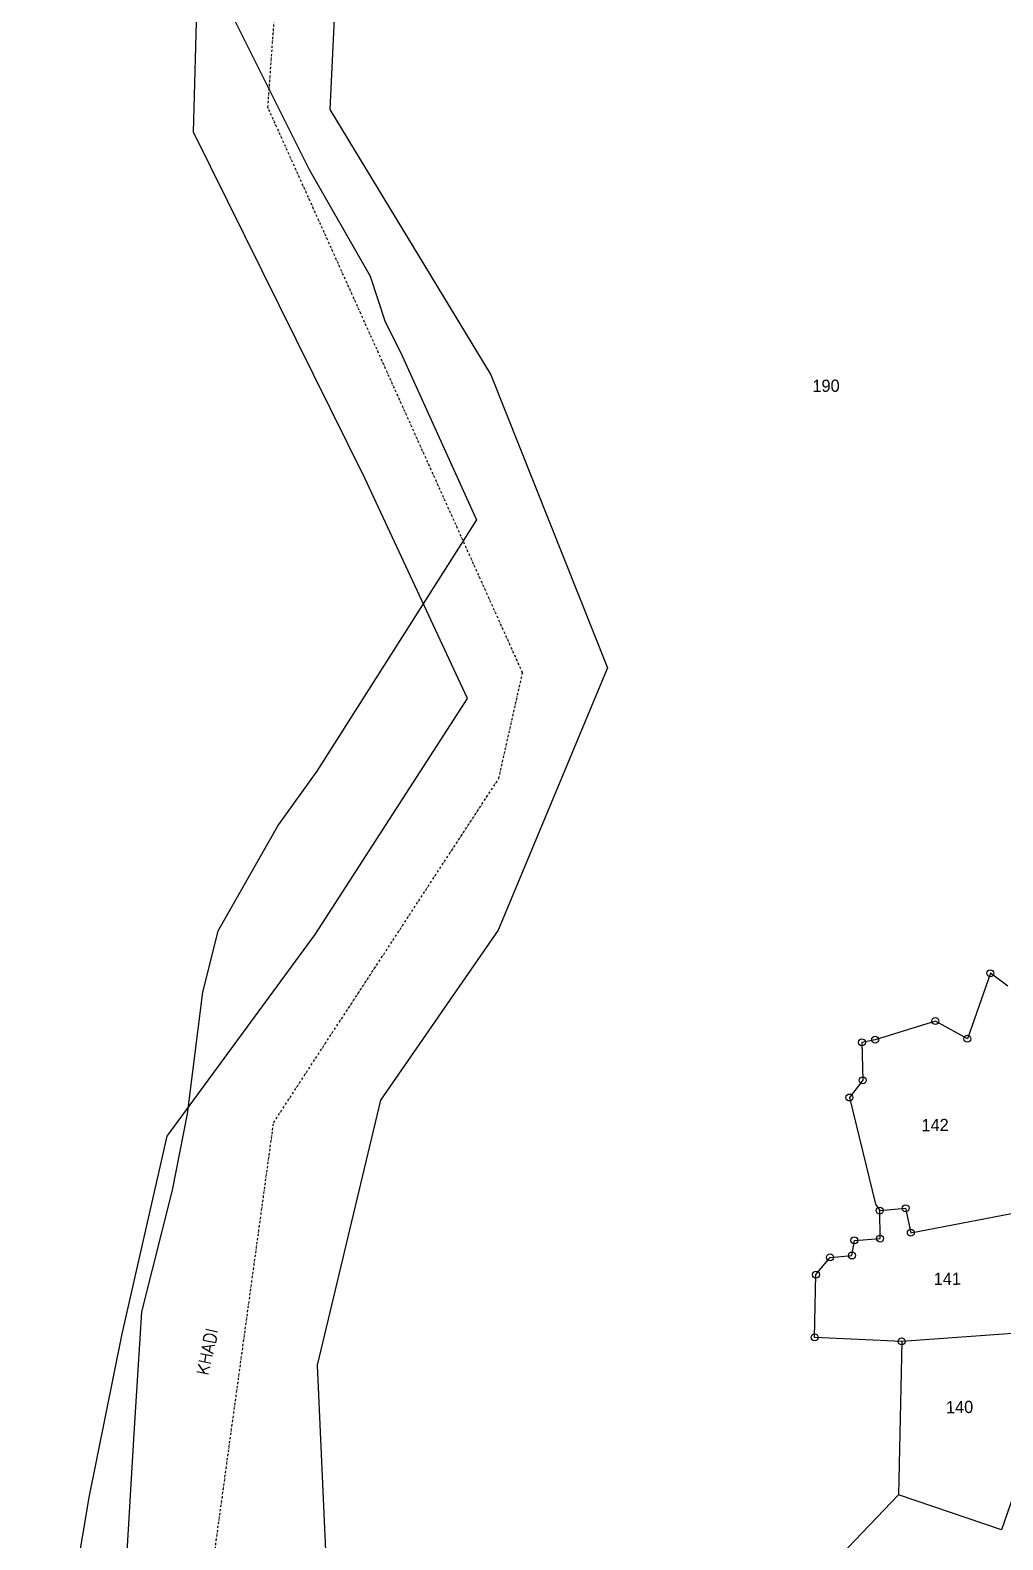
# Model space of a CAD drawing. Header units: metres. Extents: x 265744 to 267635, y 2145953 to 2149464.
# Drawn here: x 265768 to 266474, y 2147266 to 2148361 of the extents above; entities that cross this region are included whole.
import ezdxf

# ---------------------------------------------------------------- set-up
doc = ezdxf.new("R2010")
doc.units = ezdxf.units.M
doc.header["$LTSCALE"] = 0.3
doc.linetypes.add('DASHDOT', pattern=[1, 0.5, -0.25, 0, -0.25])
for name, color, linetype in [('OFF', 1, 'Continuous'), ('POLY_PARCEL', 6, 'Continuous'), ('POLY_ROAD', 30, 'Continuous'), ('POLY_WATER', 4, 'Continuous'), ('SYM_STONE', 1, 'Continuous'), ('TEXT_MAPIN', 7, 'Continuous'), ('TEXT_PARCEL', 7, 'Continuous'), ('V_BOUND_STREAM_LINE', 7, 'DASHDOT'), ('VILLAGE BOUNDRY', 1, 'Continuous')]:
    doc.layers.add(name, color=color, linetype=linetype)
doc.styles.get("Standard").update_dxf_attribs({"font": 'simplex.shx'})
doc.styles.add('TEXT_MAP', font='', dxfattribs={"height": 1.8})
doc.styles.get('TEXT_MAP').set_extended_font_data('Kruti Dev 050')

msp = doc.modelspace()

# ---------------------------------------------------------------- linework, layer by layer
at = {"layer": 'OFF'}
msp.add_line((266398, 2147298.5), (266356, 2147254.6), dxfattribs=at)
at = {"layer": 'POLY_PARCEL'}
for p, q in [((266464.7, 2147676.8), (266448, 2147629.3)), ((266477.3, 2147667.5), (266464.7, 2147676.8)), ((266424.8, 2147642.1), (266381.1, 2147628.6)), ((266448, 2147629.3), (266424.8, 2147642.1)), ((266381.1, 2147628.6), (266371.5, 2147626.7)), ((266371.5, 2147626.7), (266372.1, 2147599.2)), ((266372.1, 2147599.2), (266362.4, 2147586.7)), ((266362.4, 2147586.7), (266381.4, 2147509.4)), ((266381.4, 2147509.4), (266384.4, 2147504.7)), ((266384.4, 2147504.7), (266403.2, 2147506.4)), ((266403.2, 2147506.4), (266407, 2147488.6)), ((266407, 2147488.6), (266501, 2147506.5)), ((266384.7, 2147484.4), (266384.4, 2147504.7)), ((266366, 2147483.1), (266384.7, 2147484.4)), ((266364.3, 2147472.1), (266366, 2147483.1)), ((266338.1, 2147458.2), (266348.4, 2147470.7)), ((266348.4, 2147470.7), (266364.3, 2147472.1)), ((266337.2, 2147412.7), (266338.1, 2147458.2)), ((266523.1, 2147418.6), (266400.4, 2147409.8)), ((266400.4, 2147409.8), (266337.2, 2147412.7)), ((266400.4, 2147409.8), (266398, 2147298.5))]:
    msp.add_line(p, q, dxfattribs=at)
at = {"layer": 'POLY_ROAD'}
for p, q in [((266523.1, 2147418.6), (266472.7, 2147273.2)), ((266472.7, 2147273.2), (266398, 2147298.5))]:
    msp.add_line(p, q, dxfattribs=at)
at = {"layer": 'POLY_WATER'}
for p, q in [((265997.5, 2148554.3), (265985.5, 2148303.4)), ((265886.5, 2148286.9), (265893.4, 2148541.3)), ((265985.5, 2148303.4), (266102.2, 2148110.9)), ((266010.9, 2148035.9), (265886.5, 2148286.9)), ((266102.2, 2148110.9), (266186.8, 2147898.3)), ((266085.3, 2147876.2), (266010.9, 2148035.9)), ((266186.8, 2147898.3), (266107.5, 2147708.1)), ((265974.8, 2147705), (266085.3, 2147876.2)), ((265867.5, 2147558.7), (265974.8, 2147705)), ((266107.5, 2147708.1), (266022.1, 2147584.7)), ((266022.1, 2147584.7), (265976.2, 2147392.6)), ((265834.9, 2147415.4), (265867.5, 2147558.7)), ((265810.9, 2147296.5), (265834.9, 2147415.4)), ((265976.2, 2147392.6), (265991.8, 2147049.3)), ((265768, 2147045.4), (265810.9, 2147296.5))]:
    msp.add_line(p, q, dxfattribs=at)
at = {"layer": 'SYM_STONE'}
for centre in [(266464.7, 2147676.8), (266424.8, 2147642.1), (266371.5, 2147626.7), (266381.1, 2147628.6), (266448, 2147629.3), (266372.1, 2147599.2), (266362.4, 2147586.7), (266384.4, 2147504.7), (266403.2, 2147506.4), (266366, 2147483.1), (266384.7, 2147484.4), (266407, 2147488.6), (266348.4, 2147470.7), (266364.3, 2147472.1), (266338.1, 2147458.2), (266337.2, 2147412.7), (266400.4, 2147409.8)]:
    msp.add_circle(centre, 2.52, dxfattribs=at)
at = {"layer": 'V_BOUND_STREAM_LINE', "ltscale": 10}
for p, q in [((265940.5, 2148304.8), (265970.6, 2148722)), ((266125.3, 2147894.8), (265940.5, 2148304.8)), ((266108, 2147818), (266125.3, 2147894.8)), ((265944.7, 2147568.6), (266108, 2147818)), ((265873.1, 2147047.2), (265944.7, 2147568.6))]:
    msp.add_line(p, q, dxfattribs=at)
at = {"layer": 'VILLAGE BOUNDRY'}
for p, q in [((265904.1, 2148392.4), (265970.4, 2148259.8)), ((265970.4, 2148259.8), (266014.6, 2148182.5)), ((266014.6, 2148182.5), (266025.6, 2148149.4)), ((266025.6, 2148149.4), (266036.7, 2148127.3)), ((266036.7, 2148127.3), (266091.9, 2148005.7)), ((266091.9, 2148005.7), (265975.9, 2147823.4)), ((265975.9, 2147823.4), (265948.3, 2147784.8)), ((265948.3, 2147784.8), (265904.1, 2147707.4)), ((265904.1, 2147707.4), (265893.1, 2147663.2)), ((265893.1, 2147663.2), (265882, 2147574.9)), ((265882, 2147574.9), (265871, 2147519.6)), ((265871, 2147519.6), (265848.9, 2147431.3)), ((265848.9, 2147431.3), (265843.3, 2147342.9)), ((265843.3, 2147342.9), (265837.8, 2147249))]:
    msp.add_line(p, q, dxfattribs=at)

# ---------------------------------------------------------------- texts
at = {"layer": 'TEXT_MAPIN'}
msp.add_text('KHADI', height=8.88, rotation=77.8866, dxfattribs=at).set_placement((265897.2, 2147384.7))
at = {"layer": 'TEXT_PARCEL', "style": 'TEXT_MAP'}
for s, p in [('190', (266335.6, 2148098.4)), ('142', (266414.7, 2147562.2)), ('141', (266423.6, 2147450.7)), ('140', (266432.5, 2147357.7))]:
    msp.add_text(s, height=8.88, rotation=0.4268, dxfattribs=at).set_placement(p)

doc.saveas('drawing.dxf')
